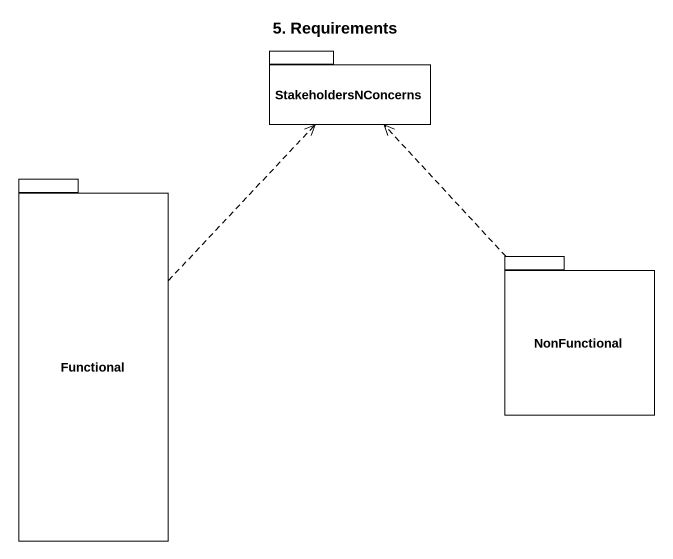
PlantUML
@startuml
title 5. Requirements
package StakeholdersNConcerns {
}
package Functional {
}
package NonFunctional {
}
Functional .up.> StakeholdersNConcerns
NonFunctional .up.> StakeholdersNConcerns
@enduml
